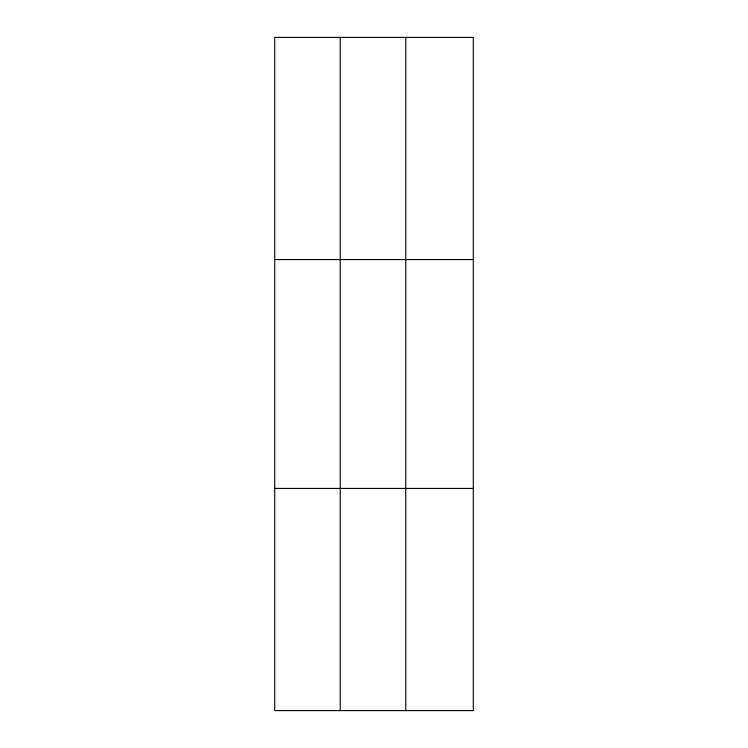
<?xml version="1.0" encoding="UTF-8"?>
<svg xmlns="http://www.w3.org/2000/svg" width="748" height="748" viewBox="0 0 748 748"><rect width="100%" height="100%" fill="white"/><g stroke="black" fill="none" stroke-linecap="round" stroke-linejoin="round"><path stroke-width="1.12" d="M340.237 710.6L340.237 37.4M405.771 710.6L405.771 37.4M274.712 259.556L473.288 259.556M274.712 488.444L473.288 488.444M473.288 37.4L274.712 37.4L274.712 710.6L473.288 710.6L473.288 37.4"/></g></svg>
